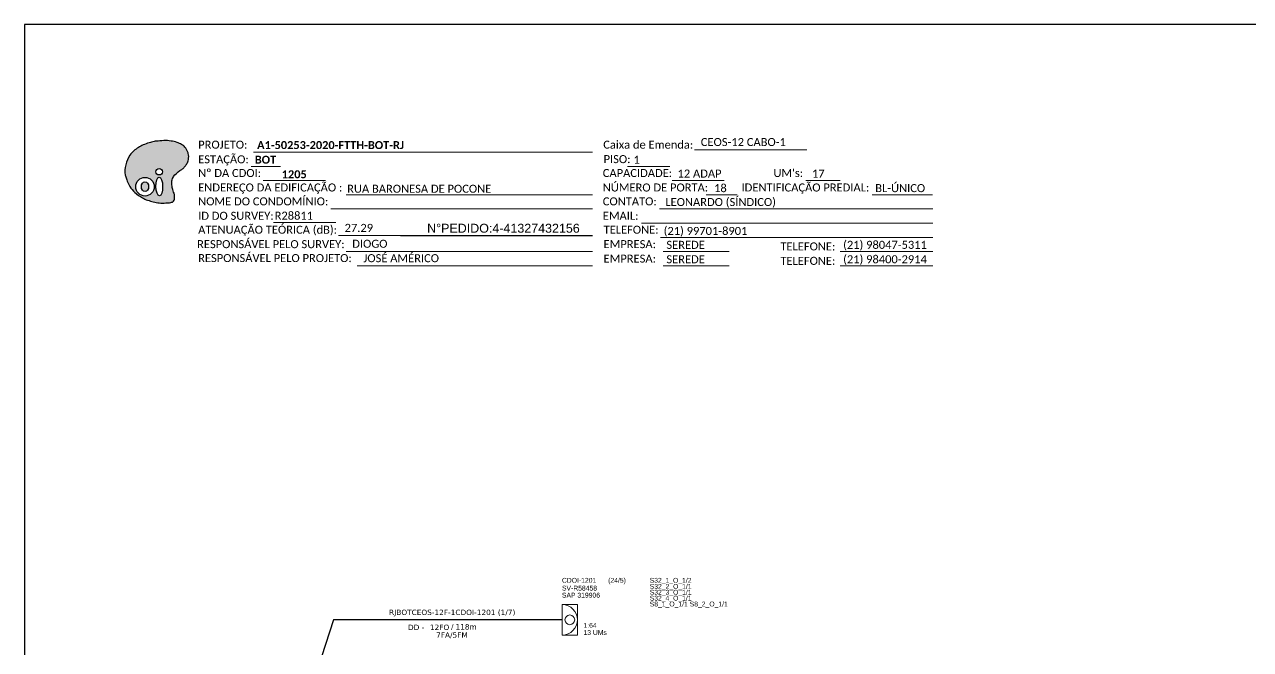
# Model space of a CAD drawing. Header units: millimetres. Extents: x 1934 to 2775, y 1519 to 2113.
# Drawn here: x 1934.1 to 2346.1, y 1903.2 to 2113.2 of the extents above; entities that cross this region are included whole.
import ezdxf
from ezdxf.enums import TextEntityAlignment as Align

# ---------------------------------------------------------------- set-up
doc = ezdxf.new("R2010")
doc.units = ezdxf.units.MM
doc.header["$LTSCALE"] = 3
doc.header["$MEASUREMENT"] = 0
for name, color, linetype, lineweight in [("20.0-LEGENDA DOS CDO'S", 1, 'Continuous', 0), ('20.1-CDO_INTERIOR', 1, 'Continuous', 0), ('40.1-ETIQUETAS', 1, 'Continuous', 20)]:
    doc.layers.add(name, color=color, linetype=linetype, lineweight=lineweight)
doc.layers.add('20.5-CABO EM DUTO', color=1, linetype='Continuous')
doc.styles.add('ARIAL', font='arial.ttf')
doc.styles.add('siredit', font='verdana.ttf')
doc.styles.get("Standard").update_dxf_attribs({"font": 'arial.ttf'})
doc.styles.add('WMF-Calibri0', font='CALIBRI.TTF')
doc.styles.add('WMF-Calibri1', font='CALIBRIB.TTF')

# ---------------------------------------------------------------- blocks, each defined once
blk = doc.blocks.new('OI')
h = blk.add_hatch(color=40)
edge = h.paths.add_edge_path()
edge.add_spline(control_points=[(4.35, -0.67), (3.92, -0.99), (3.26, -1.5), (2.81, -2.59), (2.9, -3.5), (3.06, -4.27), (3.31, -4.85), (3.37, -5.39), (3.4, -5.88), (3.2, -6.4), (2.54, -6.61), (1.65, -6.63), (0.55, -6.67), (-0.56, -6.42), (-1.61, -6.14), (-2.77, -5.61), (-3.92, -4.77), (-4.89, -3.7), (-5.34, -2.65), (-5.6, -1.94), (-5.85, -0.96), (-5.71, 0.47), (-5.1, 2.02), (-4.14, 3.02), (-3.3, 3.61), (-2.37, 4.16), (-1.36, 4.44), (-0.56, 4.7), (0.79, 4.85), (2.24, 4.97), (3.79, 4.57), (4.67, 4.21), (5.44, 3.65), (5.76, 2.99), (6.03, 2.21), (6.01, 1.46), (5.72, 0.64), (5.31, 0.08), (4.88, -0.38), (4.51, -0.55), (4.35, -0.67)], knot_values=[0, 0, 0, 0, 1.60434, 2.417191, 3.427595, 4.282808, 4.776746, 5.304182, 5.888771, 6.258406, 6.858137, 7.79129, 8.986195, 10.124242, 11.187857, 12.242908, 13.953784, 15.414161, 16.515391, 17.349188, 17.675853, 19.552021, 21.515531, 22.568638, 23.63245, 24.621084, 25.782718, 26.745347, 27.142653, 29.870543, 31.004649, 31.921532, 32.709589, 33.801391, 34.042471, 35.192333, 35.971461, 36.628871, 37.254359, 37.836911, 37.836911, 37.836911, 37.836911], degree=3, periodic=0)
h.paths.add_polyline_path([(1.13, -0.87, -1), (-0.04, -0.87, -1)], flags=16)
edge = h.paths.add_edge_path(flags=16)
edge.add_ellipse((0.56, -3.59), major_axis=(-0.02, 1.71), ratio=0.361305, start_angle=0, end_angle=360)
h.paths.add_polyline_path([(-0.36, -3.62, -1), (-3.8, -3.62, -1)], flags=16)
edge = h.paths.add_edge_path(flags=0)
edge.add_ellipse((-2.08, -3.62), major_axis=(0, 0.885), ratio=0.758294, start_angle=0, end_angle=360)
at = {"color": 40}
for centre, radius in [((-2.08, -3.62), 1.72), ((0.54, -0.87), 0.587)]:
    blk.add_circle(centre, radius, dxfattribs=at)
blk.add_ellipse((0.56, -3.59), major_axis=(-0.02, 1.71), ratio=0.361305, dxfattribs=at)
blk.add_ellipse((-2.08, -3.62), major_axis=(0, 0.885), ratio=0.758294, start_param=-3.141592653589792, end_param=3.141592653589792, dxfattribs=at)
at = {"color": 40, "start_tangent": (-0.800898, -0.598801), "end_tangent": (-0.800898, -0.598801)}
blk.add_spline([(4.35, -0.67), (3.2, -1.78), (2.9, -2.54), (2.92, -3.55), (3.12, -4.38), (3.28, -4.85), (3.37, -5.37), (3.35, -5.95), (3.2, -6.29), (2.66, -6.55), (1.73, -6.63), (0.54, -6.62), (-0.58, -6.41), (-1.6, -6.11), (-2.56, -5.67), (-3.95, -4.67), (-4.89, -3.56), (-5.37, -2.56), (-5.64, -1.78), (-5.72, -1.46), (-5.63, 0.42), (-4.84, 2.22), (-4.13, 2.99), (-3.27, 3.62), (-2.4, 4.09), (-1.3, 4.47), (-0.37, 4.72), (0.02, 4.77), (2.75, 4.8), (3.85, 4.53), (4.69, 4.16), (5.31, 3.68), (5.85, 2.73), (5.93, 2.5), (5.94, 1.35), (5.67, 0.62), (5.29, 0.08), (4.84, -0.36), (4.35, -0.67)], degree=3, dxfattribs=at)
blk = doc.blocks.new('CARIMBO')
at = {"color": 7, "lineweight": 0}
for points in [[(134.48, -16.3), (159.61, -16.3)], [(35.66, -16.79), (111.64, -16.79)], [(35.15, -20.06), (41.7, -20.06)], [(119.43, -20.02), (128.92, -20.02)], [(37.81, -23.14), (51.75, -23.14)], [(129.48, -23.14), (141.1, -23.14)], [(159.42, -23.14), (167.09, -23.14)], [(56.38, -26.37), (111.64, -26.37)], [(137.07, -26.37), (144.01, -26.37)], [(174.24, -26.37), (187.8, -26.37)], [(52.97, -29.48), (111.64, -29.48)], [(126.6, -29.48), (187.83, -29.48)], [(40.13, -32.55), (54.07, -32.55)], [(122.56, -32.72), (187.83, -32.72)], [(54.67, -35.52), (68.61, -35.52)], [(126.84, -35.96), (187.83, -35.96)], [(56.38, -39.07), (111.64, -39.07)], [(127.45, -39.07), (142.25, -39.07)], [(167.06, -39.07), (187.83, -39.07)], [(58.87, -42.31), (111.64, -42.31)], [(127.45, -42.31), (142.25, -42.31)], [(167.06, -42.31), (187.83, -42.31)]]:
    blk.add_lwpolyline(points, dxfattribs=at)
at = {"color": 7, "xscale": 1.213923925163967, "yscale": 1.213923925163967, "zscale": 1.213923925163967, "rotation": 0.1532896023949059}
blk.add_blockref('OI', (13.86, -20.16), dxfattribs=at)
at = {"color": 7, "lineweight": 0, "style": 'WMF-Calibri0'}
for s, height, p in [('PROJETO:', 1.793, (23.26, -16.04)), ('Caixa de Emenda:', 1.7927, (114.02, -16.04)), ('ESTAÇÃO:', 1.793, (23.26, -19.32)), ('PISO:', 1.793, (114.09, -19.28)), ('Nº DA CDOI:', 1.7927, (23.26, -22.39)), ('CAPACIDADE:', 1.7927, (113.91, -22.39)), ("UM's:", 1.793, (152.15, -22.39)), ('ENDEREÇO DA EDIFICAÇÃO :', 1.7927, (23.26, -25.63)), ('NÚMERO DE PORTA:', 1.7927, (113.91, -25.63)), ('IDENTIFICAÇÃO PREDIAL:', 1.7927, (144.99, -25.63)), ('NOME DO CONDOMÍNIO:', 1.7927, (23.26, -28.74)), ('CONTATO:', 1.793, (113.91, -28.74)), ('ID DO SURVEY:', 1.7927, (23.26, -31.97)), ('EMAIL:', 1.793, (113.91, -31.97)), ('ATENUAÇÃO TEÓRICA (dB):', 1.7927, (23.26, -35.09)), ('TELEFONE:', 1.793, (114.09, -35.09)), ('RESPONSÁVEL PELO SURVEY:', 1.7927, (23.02, -38.32)), ('EMPRESA:', 1.793, (114.09, -38.32)), ('TELEFONE:', 1.793, (153.7, -38.83)), ('RESPONSÁVEL PELO PROJETO:', 1.7927, (23.26, -41.44)), ('EMPRESA:', 1.793, (114.09, -41.56)), ('TELEFONE:', 1.793, (153.7, -42.06))]:
    blk.add_text(s, height=height, dxfattribs=at).set_placement(p)
at = {"color": 7, "lineweight": 0, "flags": 8}
for tag, p, style in [('CEOS-XX', (135.87, -15.46), 'WMF-Calibri0'), ('PROJ', (36.46, -16.13), 'WMF-Calibri1'), ('EST', (35.94, -19.41), 'WMF-Calibri1'), ('PISO_PTR', (120.78, -19.42), 'WMF-Calibri0'), ('CAPAC.', (130.66, -22.52), 'WMF-Calibri0'), ("UC'S", (160.78, -22.54), 'WMF-Calibri0'), ('LOGRADOURO', (56.65, -25.91), 'WMF-Calibri0'), ('N°', (138.85, -25.77), 'WMF-Calibri0'), ('N°PREDIO', (174.94, -25.77), 'WMF-Calibri0'), ('NOME_DO_COND.', (53.23, -29.02), 'WMF-Calibri0'), ('NOME_DO_CONTATO', (127.3, -28.89), 'WMF-Calibri0'), ('_ID_', (40.39, -31.94), 'WMF-Calibri0'), ('O_POTEN', (56.06, -34.68), 'WMF-Calibri0'), ('EMAIL', (123.26, -32.12), 'WMF-Calibri0'), ('TELEFONE', (127.55, -35.36), 'WMF-Calibri0'), ('RES_SURVEY', (57.78, -38.23), 'WMF-Calibri0'), ('EMP_RESP_SURVEY', (128.16, -38.47), 'WMF-Calibri0'), ('CONT_RESP_SURVEY', (167.76, -38.47), 'WMF-Calibri0'), ('RES_PROJ', (60.27, -41.47), 'WMF-Calibri0'), ('EMP_RESP_PROJ', (128.16, -41.71), 'WMF-Calibri0'), ('CONT_RESP_PROJ', (167.76, -41.71), 'WMF-Calibri0')]:
    blk.add_attdef(tag, p, '', height=1.79, dxfattribs=dict(at, style=style))
at = {"color": 7, "lineweight": 0, "style": 'WMF-Calibri1', "flags": 8}
blk.add_attdef("N° CDO'S", text='', height=1.79, dxfattribs=at).set_placement((44.78, -22.68), align=Align.CENTER)
blk = doc.blocks.new('ETIQUETA_RS5F')
at = {"layer": '40.1-ETIQUETAS', "color": 0, "style": 'siredit'}
blk.add_text('/', height=1.5, dxfattribs=at).set_placement((1.55, -1.95), align=Align.MIDDLE_RIGHT)
for tag, p in [('ETIQUETA_R_PRIMARIA', (1.18, 4.1)), ('ETIQUETA_R_SECUNDARIA', (1.18, 2.1)), ('F_ATIVAS/F_MORTAS', (1.11, -4.24))]:
    blk.add_attdef(tag, text='', height=1.5, dxfattribs=at).set_placement(p, align=Align.MIDDLE_CENTER)
for tag, p in [('TIPO_CABO', (-6.62, -2.12)), ('CAP_CABO', (0.37, -2.09))]:
    blk.add_attdef(tag, text='', height=1.5, dxfattribs=at).set_placement(p, align=Align.MIDDLE_RIGHT)
blk.add_attdef('METROS', text='', height=1.5, dxfattribs=at).set_placement((2.11, -1.95), align=Align.MIDDLE_LEFT)
for tag, p in [('FUSÃO_1', (0.82, -8.39)), ('FUSÃO_2', (0.82, -10.6)), ('FUSÃO_3', (0.82, -12.93)), ('FUSÃO_4', (0.82, -15.14)), ('FUSÃO_5', (0.82, -17.16))]:
    blk.add_attdef(tag, text='', height=1.5, dxfattribs=at).set_placement(p, align=Align.CENTER)
blk = doc.blocks.new('CDO_INTERIOR_TROCA')
at = {"layer": '20.1-CDO_INTERIOR', "color": 0, "lineweight": 18}
blk.add_lwpolyline([(4.25, -4.25), (4.25, 4.25), (0, 4.25), (0, -4.25)], close=True, dxfattribs=at)
blk.add_circle((2.13, 0), 1.36, dxfattribs=at)
blk.add_arc((0, 0), 4.25, 270, 90, dxfattribs=at)
at = {"layer": "20.0-LEGENDA DOS CDO'S", "color": 0, "style": 'ARIAL'}
for tag, p in [('CDO_N', (-0.08, 10.38)), ('SPLITER_1', (24.48, 10.38)), ('SAP_ANTIGO', (-0.08, 6.23)), ('SURVEY', (-0.08, 8.2)), ('/_SAP_NOVO', (12.37, 6.23)), ('SPLITER_2', (24.5, 8.68)), ('SPLITER_3', (24.5, 7.04)), ('SPLITER_4', (24.5, 5.4)), ('SPLITER_5', (24.5, 3.75)), ('1:XX', (5.94, -2.22)), ('UMS', (5.94, -4.24))]:
    blk.add_attdef(tag, p, '', height=1.36, dxfattribs=at)
blk.add_attdef('FIBRAS_UTILIZADAS', text='', height=1.36, dxfattribs=at).set_placement((15.34, 10.38), align=Align.CENTER)

msp = doc.modelspace()

# ---------------------------------------------------------------- linework, layer by layer
at = {"linetype": 'Continuous'}
msp.add_lwpolyline([(1934.06, 1519.17), (2775.06, 1519.17), (2775.06, 2113.17), (1934.06, 2113.17)], close=True, dxfattribs=at)
msp.add_lwpolyline([(2060.44, 2042.26), (2124.98, 2042.26)], dxfattribs=at)
at = {"layer": '20.5-CABO EM DUTO', "color": 7, "linetype": 'ByBlock', "ltscale": 0.12}
msp.add_lwpolyline([(2114.77, 1913.19), (2037.95, 1913.19), (2010.75, 1829.61)], dxfattribs=at)

# ---------------------------------------------------------------- block references
ref = msp.add_blockref('CARIMBO', (1957.53, 2095.53), dxfattribs=dict(xscale=1.5, yscale=1.5, zscale=1.5))
ref.add_attrib('PROJ', 'A1-50253-2020-FTTH-BOT-RJ', (2012.22, 2071.33), dxfattribs={"color": 7, "lineweight": 0, "height": 2.6891, "style": 'WMF-Calibri1'})
ref.add_attrib('EST', 'BOT', (2011.45, 2066.41), dxfattribs={"color": 7, "lineweight": 0, "height": 2.689, "style": 'WMF-Calibri1'})
ref.add_attrib("N° CDO'S", '1205', dxfattribs={"color": 7, "lineweight": 0, "height": 2.689, "style": 'WMF-Calibri1'}).set_placement((2024.7, 2061.52), align=Align.CENTER)
ref.add_attrib('LOGRADOURO', 'RUA BARONESA DE POCONE', (2042.5, 2056.66), dxfattribs={"color": 7, "lineweight": 0, "height": 2.6891, "style": 'WMF-Calibri0'})
ref.add_attrib('_ID_', 'R28811', (2018.12, 2047.62), dxfattribs={"color": 7, "lineweight": 0, "height": 2.689, "style": 'WMF-Calibri0'})
ref.add_attrib('O_POTEN', '27.29', (2041.63, 2043.51), dxfattribs={"color": 7, "lineweight": 0, "height": 2.689, "style": 'WMF-Calibri0'})
ref.add_attrib('RES_SURVEY', 'DIOGO ', (2044.2, 2038.18), dxfattribs={"color": 7, "lineweight": 0, "height": 2.689, "style": 'WMF-Calibri0'})
ref.add_attrib('RES_PROJ', 'JOSÉ AMÉRICO', (2047.93, 2033.33), dxfattribs={"color": 7, "lineweight": 0, "height": 2.6891, "style": 'WMF-Calibri0'})
ref.add_attrib('CEOS-XX', 'CEOS-12 CABO-1', (2161.34, 2072.35), dxfattribs={"color": 7, "lineweight": 0, "height": 2.6891, "style": 'WMF-Calibri0'})
ref.add_attrib('CAPAC.', '12 ADAP', (2153.52, 2061.76), dxfattribs={"color": 7, "lineweight": 0, "height": 2.689, "style": 'WMF-Calibri0'})
ref.add_attrib("UC'S", '17', (2198.69, 2061.73), dxfattribs={"color": 7, "lineweight": 0, "height": 2.689, "style": 'WMF-Calibri0'})
ref.add_attrib('PISO_PTR', '1', (2138.71, 2066.39), dxfattribs={"color": 7, "lineweight": 0, "height": 2.69, "style": 'WMF-Calibri0'})
ref.add_attrib('N°', '18', (2165.8, 2056.87), dxfattribs={"color": 7, "lineweight": 0, "height": 2.689, "style": 'WMF-Calibri0'})
ref.add_attrib('N°PREDIO', 'BL-ÚNICO', (2219.95, 2056.87), dxfattribs={"color": 7, "lineweight": 0, "height": 2.689, "style": 'WMF-Calibri0'})
ref.add_attrib('NOME_DO_CONTATO', ' LEONARDO (SÍNDICO)', (2148.48, 2052.2), dxfattribs={"color": 7, "lineweight": 0, "height": 2.6891, "style": 'WMF-Calibri0'})
ref.add_attrib('TELEFONE', '(21) 99701-8901', (2148.85, 2042.49), dxfattribs={"color": 7, "lineweight": 0, "height": 2.6891, "style": 'WMF-Calibri0'})
ref.add_attrib('EMP_RESP_SURVEY', 'SEREDE', (2149.77, 2037.82), dxfattribs={"color": 7, "lineweight": 0, "height": 2.689, "style": 'WMF-Calibri0'})
ref.add_attrib('EMP_RESP_PROJ', 'SEREDE', (2149.77, 2032.97), dxfattribs={"color": 7, "lineweight": 0, "height": 2.689, "style": 'WMF-Calibri0'})
ref.add_attrib('CONT_RESP_SURVEY', '(21) 98047-5311', (2209.17, 2037.82), dxfattribs={"color": 7, "lineweight": 0, "height": 2.6891, "style": 'WMF-Calibri0'})
ref.add_attrib('CONT_RESP_PROJ', '(21) 98400-2914', (2209.17, 2032.97), dxfattribs={"color": 7, "lineweight": 0, "height": 2.6891, "style": 'WMF-Calibri0'})
at = {"color": 7}
ref = msp.add_blockref('CDO_INTERIOR_TROCA', (2114.77, 1913.19), dxfattribs=dict(at, xscale=1.2, yscale=1.2, zscale=1.2))
ref.add_attrib('CDO_N', 'CDOI-1201', (2114.67, 1925.65), dxfattribs={"layer": "20.0-LEGENDA DOS CDO'S", "color": 0, "height": 1.632, "style": 'ARIAL'})
ref.add_attrib('FIBRAS_UTILIZADAS', '(24/5)', dxfattribs={"layer": "20.0-LEGENDA DOS CDO'S", "color": 0, "height": 1.632, "style": 'ARIAL'}).set_placement((2133.18, 1925.65), align=Align.CENTER)
ref.add_attrib('SURVEY', 'SV-R58458', (2114.68, 1923.03), dxfattribs={"layer": "20.0-LEGENDA DOS CDO'S", "color": 0, "height": 1.632, "style": 'ARIAL'})
ref.add_attrib('SAP_ANTIGO', 'SAP 319906', (2114.67, 1920.66), dxfattribs={"layer": "20.0-LEGENDA DOS CDO'S", "color": 0, "height": 1.632, "style": 'ARIAL'})
ref.add_attrib('1:XX', '1:64', (2121.9, 1910.53), dxfattribs={"layer": "20.0-LEGENDA DOS CDO'S", "color": 0, "height": 1.632, "style": 'ARIAL'})
ref.add_attrib('UMS', '13 UMs', (2121.9, 1908.1), dxfattribs={"layer": "20.0-LEGENDA DOS CDO'S", "color": 0, "height": 1.632, "style": 'ARIAL'})
ref.add_attrib('SPLITER_1', 'S32_1_O_1/2', (2144.15, 1925.65), dxfattribs={"layer": "20.0-LEGENDA DOS CDO'S", "color": 0, "height": 1.6323, "style": 'ARIAL'})
ref.add_attrib('SPLITER_2', 'S32_2_O_1/1', (2144.17, 1923.61), dxfattribs={"layer": "20.0-LEGENDA DOS CDO'S", "color": 0, "height": 1.6323, "style": 'ARIAL'})
ref.add_attrib('SPLITER_3', 'S32_3_O_1/1', (2144.17, 1921.64), dxfattribs={"layer": "20.0-LEGENDA DOS CDO'S", "color": 0, "height": 1.6323, "style": 'ARIAL'})
ref.add_attrib('SPLITER_4', 'S32_4_O_1/1', (2144.17, 1919.67), dxfattribs={"layer": "20.0-LEGENDA DOS CDO'S", "color": 0, "height": 1.6323, "style": 'ARIAL'})
ref.add_attrib('SPLITER_5', 'S8_1_O_1/1 S8_2_O_1/1  ', (2144.17, 1917.69), dxfattribs={"layer": "20.0-LEGENDA DOS CDO'S", "color": 0, "height": 1.6323, "style": 'ARIAL'})
at = {"layer": '40.1-ETIQUETAS', "color": 7}
ref = msp.add_blockref('ETIQUETA_RS5F', (2076.37, 1913.19), dxfattribs=dict(at, xscale=1.2, yscale=1.2, zscale=1.2))
ref.add_attrib('ETIQUETA_R_SECUNDARIA', 'RJBOTCEOS-12F-1CDOI-1201 (1/7)', dxfattribs={"color": 0, "height": 1.8, "style": 'siredit'}).set_placement((2077.79, 1915.71), align=Align.MIDDLE_CENTER)
ref.add_attrib('TIPO_CABO', 'DD -', dxfattribs={"color": 0, "height": 1.8, "style": 'siredit'}).set_placement((2068.43, 1910.65), align=Align.MIDDLE_RIGHT)
ref.add_attrib('CAP_CABO', '12FO', dxfattribs={"color": 0, "height": 1.8, "style": 'siredit'}).set_placement((2076.81, 1910.68), align=Align.MIDDLE_RIGHT)
ref.add_attrib('METROS', '118m', dxfattribs={"color": 0, "height": 1.8, "style": 'siredit'}).set_placement((2078.9, 1910.84), align=Align.MIDDLE_LEFT)
ref.add_attrib('F_ATIVAS/F_MORTAS', '7FA/5FM', dxfattribs={"color": 0, "height": 1.8, "style": 'siredit'}).set_placement((2077.7, 1908.09), align=Align.MIDDLE_CENTER)

# ---------------------------------------------------------------- texts
msp.add_text('N°PEDIDO:4-41327432156', height=3).set_placement((2069.36, 2043.24))

doc.saveas('drawing.dxf')
